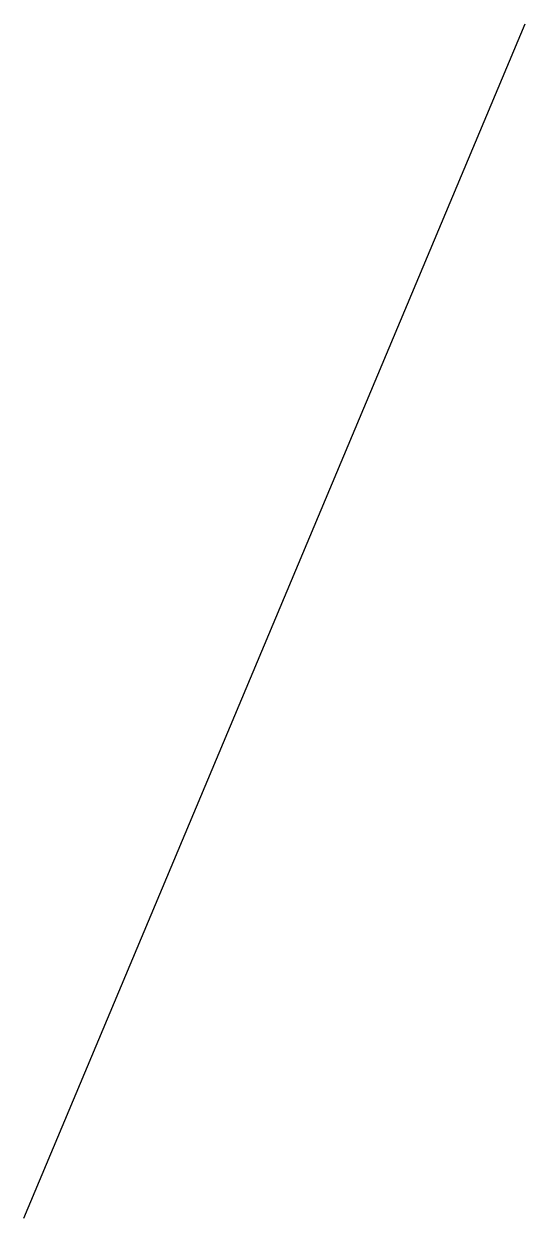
# Model space of a CAD drawing. Header units: metres. Extents: x 1.25 to 4.5, y -2.5 to 5.25.
import ezdxf

# ---------------------------------------------------------------- set-up
doc = ezdxf.new("R2010")
doc.units = ezdxf.units.M

msp = doc.modelspace()

# ---------------------------------------------------------------- linework, layer by layer
msp.add_line((1.25, -2.5, 3.75), (4.5, 5.25, -6.125))

doc.saveas('drawing.dxf')
